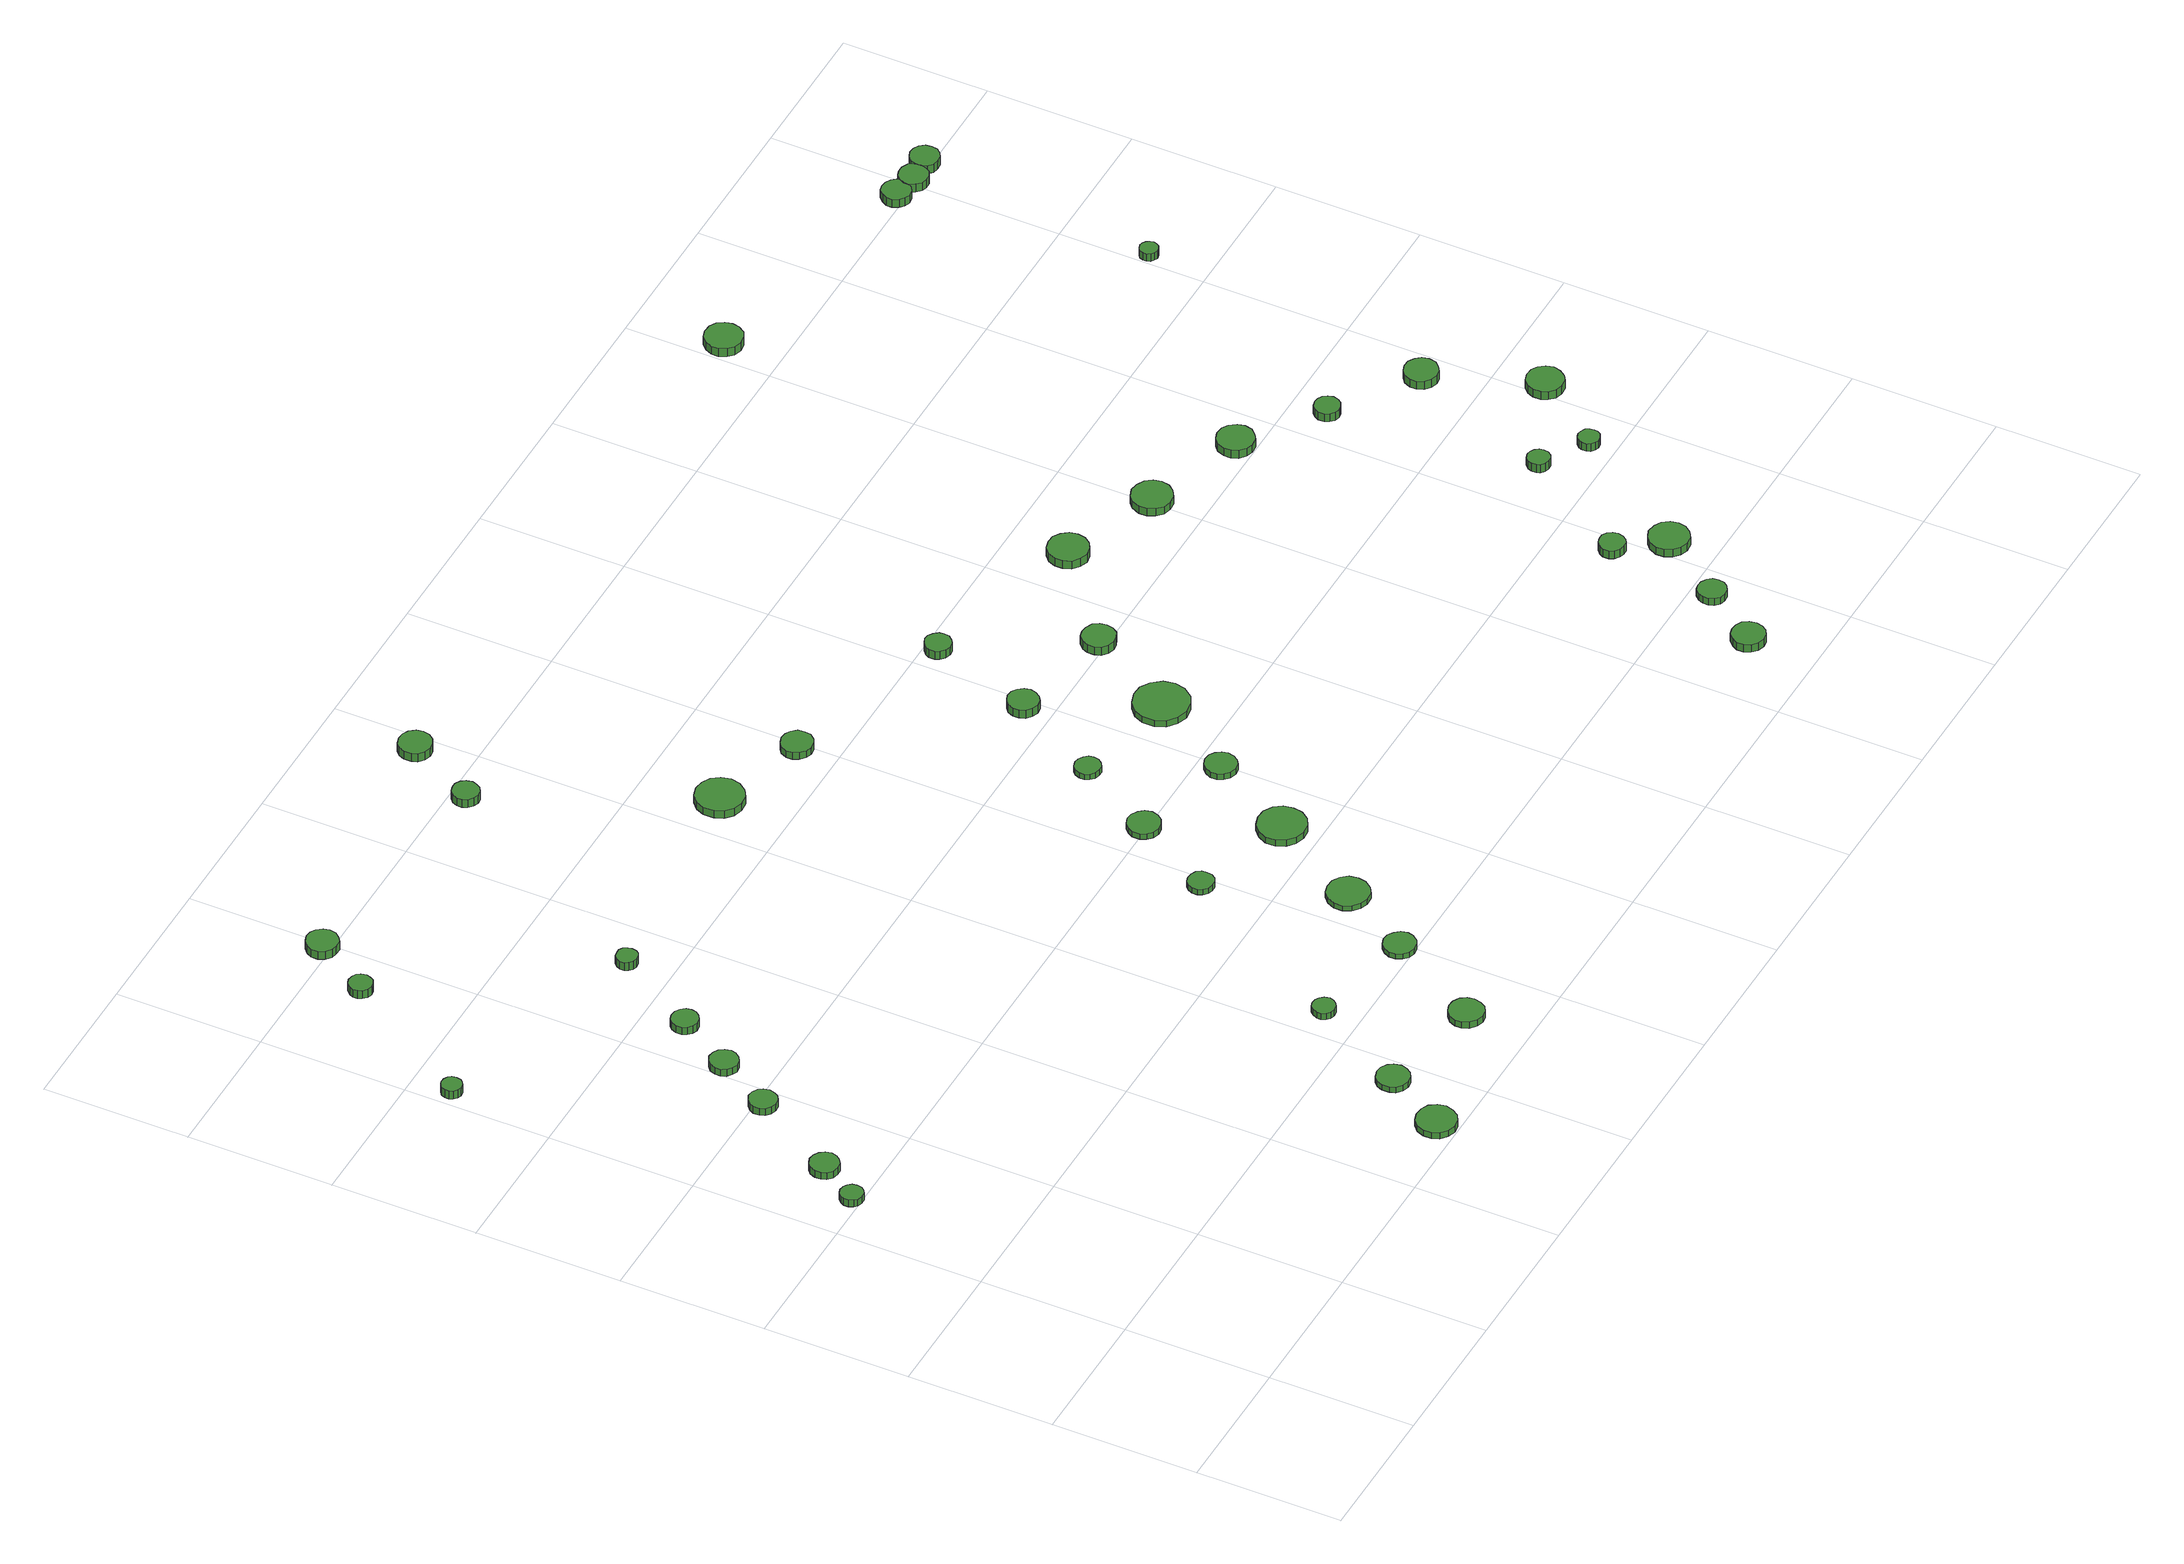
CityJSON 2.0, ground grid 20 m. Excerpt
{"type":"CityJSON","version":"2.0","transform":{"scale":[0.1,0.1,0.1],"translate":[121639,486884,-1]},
"CityObjects":{
"tree1":{"type":"SolitaryVegetationObject","attributes":{"function":"something"},"geometry":[{"type":"MultiSurface","lod":"1","boundaries":[[[0,1,2,3,4,5,6,7,8,9,10,11,12,13,14]],[[15,16,17,18,19,20,21,22,23,24,25,26,27,28,29]],[[0,29,28,1]],[[1,28,27,2]],[[2,27,26,3]],[[3,26,25,4]],[[4,25,24,5]],[[5,24,23,6]],[[6,23,22,7]],[[7,22,21,8]],[[8,21,20,9]],[[9,20,19,10]],[[10,19,18,11]],[[11,18,17,12]],[[12,17,16,13]],[[13,16,15,14]],[[14,15,29,0]]]}]},
"tree2":{"type":"SolitaryVegetationObject","attributes":{"function":"something"},"geometry":[{"type":"MultiSurface","lod":"1","boundaries":[[[30,31,32,33,34,35,36,37,38,39,40,41,42,43,44]],[[45,46,47,48,49,50,51,52,53,54,55,56,57,58,59]],[[30,59,58,31]],[[31,58,57,32]],[[32,57,56,33]],[[33,56,55,34]],[[34,55,54,35]],[[35,54,53,36]],[[36,53,52,37]],[[37,52,51,38]],[[38,51,50,39]],[[39,50,49,40]],[[40,49,48,41]],[[41,48,47,42]],[[42,47,46,43]],[[43,46,45,44]],[[44,45,59,30]]]}]},
"tree3":{"type":"SolitaryVegetationObject","attributes":{"function":"something"},"geometry":[{"type":"MultiSurface","lod":"1","boundaries":[[[60,61,62,63,64,65,66,67,68,69,70,71,72,73,74]],[[75,76,77,78,79,80,81,82,83,84,85,86,87,88,89]],[[60,89,88,61]],[[61,88,87,62]],[[62,87,86,63]],[[63,86,85,64]],[[64,85,84,65]],[[65,84,83,66]],[[66,83,82,67]],[[67,82,81,68]],[[68,81,80,69]],[[69,80,79,70]],[[70,79,78,71]],[[71,78,77,72]],[[72,77,76,73]],[[73,76,75,74]],[[74,75,89,60]]]}]},
"tree4":{"type":"SolitaryVegetationObject","attributes":{"function":"something"},"geometry":[{"type":"MultiSurface","lod":"1","boundaries":[[[90,91,92,93,94,95,96,97,98,99,100,101,102,103,104]],[[105,106,107,108,109,110,111,112,113,114,115,116,117,118,119]],[[90,119,118,91]],[[91,118,117,92]],[[92,117,116,93]],[[93,116,115,94]],[[94,115,114,95]],[[95,114,113,96]],[[96,113,112,97]],[[97,112,111,98]],[[98,111,110,99]],[[99,110,109,100]],[[100,109,108,101]],[[101,108,107,102]],[[102,107,106,103]],[[103,106,105,104]],[[104,105,119,90]]]}]},
"tree5":{"type":"SolitaryVegetationObject","attributes":{"function":"something"},"geometry":[{"type":"MultiSurface","lod":"1","boundaries":[[[120,121,122,123,124,125,126,127,128,129,130,131,132,133,134]],[[135,136,137,138,139,140,141,142,143,144,145,146,147,148,149]],[[120,149,148,121]],[[121,148,147,122]],[[122,147,146,123]],[[123,146,145,124]],[[124,145,144,125]],[[125,144,143,126]],[[126,143,142,127]],[[127,142,141,128]],[[128,141,140,129]],[[129,140,139,130]],[[130,139,138,131]],[[131,138,137,132]],[[132,137,136,133]],[[133,136,135,134]],[[134,135,149,120]]]}]},
"tree6":{"type":"SolitaryVegetationObject","attributes":{"function":"something"},"geometry":[{"type":"MultiSurface","lod":"1","boundaries":[[[150,151,152,153,154,155,156,157,158,159,160,161,162,163,164]],[[165,166,167,168,169,170,171,172,173,174,175,176,177,178,179]],[[150,179,178,151]],[[151,178,177,152]],[[152,177,176,153]],[[153,176,175,154]],[[154,175,174,155]],[[155,174,173,156]],[[156,173,172,157]],[[157,172,171,158]],[[158,171,170,159]],[[159,170,169,160]],[[160,169,168,161]],[[161,168,167,162]],[[162,167,166,163]],[[163,166,165,164]],[[164,165,179,150]]]}]},
"tree7":{"type":"SolitaryVegetationObject","attributes":{"function":"something"},"geometry":[{"type":"MultiSurface","lod":"1","boundaries":[[[180,181,182,183,184,185,186,187,188,189,190,191,192,193,194]],[[195,196,197,198,199,200,201,202,203,204,205,206,207,208,209]],[[180,209,208,181]],[[181,208,207,182]],[[182,207,206,183]],[[183,206,205,184]],[[184,205,204,185]],[[185,204,203,186]],[[186,203,202,187]],[[187,202,201,188]],[[188,201,200,189]],[[189,200,199,190]],[[190,199,198,191]],[[191,198,197,192]],[[192,197,196,193]],[[193,196,195,194]],[[194,195,209,180]]]}]},
"tree8":{"type":"SolitaryVegetationObject","attributes":{"function":"something"},"geometry":[{"type":"MultiSurface","lod":"1","boundaries":[[[210,211,212,213,214,215,216,217,218,219,220,221,222,223,224]],[[225,226,227,228,229,230,231,232,233,234,235,236,237,238,239]],[[210,239,238,211]],[[211,238,237,212]],[[212,237,236,213]],[[213,236,235,214]],[[214,235,234,215]],[[215,234,233,216]],[[216,233,232,217]],[[217,232,231,218]],[[218,231,230,219]],[[219,230,229,220]],[[220,229,228,221]],[[221,228,227,222]],[[222,227,226,223]],[[223,226,225,224]],[[224,225,239,210]]]}]},
"tree9":{"type":"SolitaryVegetationObject","attributes":{"function":"something"},"geometry":[{"type":"MultiSurface","lod":"1","boundaries":[[[240,241,242,243,244,245,246,247,248,249,250,251,252,253,254]],[[255,256,257,258,259,260,261,262,263,264,265,266,267,268,269]],[[240,269,268,241]],[[241,268,267,242]],[[242,267,266,243]],[[243,266,265,244]],[[244,265,264,245]],[[245,264,263,246]],[[246,263,262,247]],[[247,262,261,248]],[[248,261,260,249]],[[249,260,259,250]],[[250,259,258,251]],[[251,258,257,252]],[[252,257,256,253]],[[253,256,255,254]],[[254,255,269,240]]]}]},
"tree10":{"type":"SolitaryVegetationObject","attributes":{"function":"something"},"geometry":[{"type":"MultiSurface","lod":"1","boundaries":[[[270,271,272,273,274,275,276,277,278,279,280,281,282,283,284]],[[285,286,287,288,289,290,291,292,293,294,295,296,297,298,299]],[[270,299,298,271]],[[271,298,297,272]],[[272,297,296,273]],[[273,296,295,274]],[[274,295,294,275]],[[275,294,293,276]],[[276,293,292,277]],[[277,292,291,278]],[[278,291,290,279]],[[279,290,289,280]],[[280,289,288,281]],[[281,288,287,282]],[[282,287,286,283]],[[283,286,285,284]],[[284,285,299,270]]]}]},
"tree11":{"type":"SolitaryVegetationObject","attributes":{"function":"something"},"geometry":[{"type":"MultiSurface","lod":"1","boundaries":[[[300,301,302,303,304,305,306,307,308,309,310,311,312,313,314]],[[315,316,317,318,319,320,321,322,323,324,325,326,327,328,329]],[[300,329,328,301]],[[301,328,327,302]],[[302,327,326,303]],[[303,326,325,304]],[[304,325,324,305]],[[305,324,323,306]],[[306,323,322,307]],[[307,322,321,308]],[[308,321,320,309]],[[309,320,319,310]],[[310,319,318,311]],[[311,318,317,312]],[[312,317,316,313]],[[313,316,315,314]],[[314,315,329,300]]]}]},
"tree12":{"type":"SolitaryVegetationObject","attributes":{"function":"something"},"geometry":[{"type":"MultiSurface","lod":"1","boundaries":[[[330,331,332,333,334,335,336,337,338,339,340,341,342,343,344]],[[345,346,347,348,349,350,351,352,353,354,355,356,357,358,359]],[[330,359,358,331]],[[331,358,357,332]],[[332,357,356,333]],[[333,356,355,334]],[[334,355,354,335]],[[335,354,353,336]],[[336,353,352,337]],[[337,352,351,338]],[[338,351,350,339]],[[339,350,349,340]],[[340,349,348,341]],[[341,348,347,342]],[[342,347,346,343]],[[343,346,345,344]],[[344,345,359,330]]]}]},
"tree13":{"type":"SolitaryVegetationObject","attributes":{"function":"something"},"geometry":[{"type":"MultiSurface","lod":"1","boundaries":[[[360,361,362,363,364,365,366,367,368,369,370,371,372,373,374]],[[375,376,377,378,379,380,381,382,383,384,385,386,387,388,389]],[[360,389,388,361]],[[361,388,387,362]],[[362,387,386,363]],[[363,386,385,364]],[[364,385,384,365]],[[365,384,383,366]],[[366,383,382,367]],[[367,382,381,368]],[[368,381,380,369]],[[369,380,379,370]],[[370,379,378,371]],[[371,378,377,372]],[[372,377,376,373]],[[373,376,375,374]],[[374,375,389,360]]]}]},
"tree14":{"type":"SolitaryVegetationObject","attributes":{"function":"something"},"geometry":[{"type":"MultiSurface","lod":"1","boundaries":[[[390,391,392,393,394,395,396,397,398,399,400,401,402,403,404]],[[405,406,407,408,409,410,411,412,413,414,415,416,417,418,419]],[[390,419,418,391]],[[391,418,417,392]],[[392,417,416,393]],[[393,416,415,394]],[[394,415,414,395]],[[395,414,413,396]],[[396,413,412,397]],[[397,412,411,398]],[[398,411,410,399]],[[399,410,409,400]],[[400,409,408,401]],[[401,408,407,402]],[[402,407,406,403]],[[403,406,405,404]],[[404,405,419,390]]]}]},
"tree15":{"type":"SolitaryVegetationObject","attributes":{"function":"something"},"geometry":[{"type":"MultiSurface","lod":"1","boundaries":[[[420,421,422,423,424,425,426,427,428,429,430,431,432,433,434]],[[435,436,437,438,439,440,441,442,443,444,445,446,447,448,449]],[[420,449,448,421]],[[421,448,447,422]],[[422,447,446,423]],[[423,446,445,424]],[[424,445,444,425]],[[425,444,443,426]],[[426,443,442,427]],[[427,442,441,428]],[[428,441,440,429]],[[429,440,439,430]],[[430,439,438,431]],[[431,438,437,432]],[[432,437,436,433]],[[433,436,435,434]],[[434,435,449,420]]]}]},
"tree16":{"type":"SolitaryVegetationObject","attributes":{"function":"something"},"geometry":[{"type":"MultiSurface","lod":"1","boundaries":[[[450,451,452,453,454,455,456,457,458,459,460,461,462,463,464]],[[465,466,467,468,469,470,471,472,473,474,475,476,477,478,479]],[[450,479,478,451]],[[451,478,477,452]],[[452,477,476,453]],[[453,476,475,454]],[[454,475,474,455]],[[455,474,473,456]],[[456,473,472,457]],[[457,472,471,458]],[[458,471,470,459]],[[459,470,469,460]],[[460,469,468,461]],[[461,468,467,462]],[[462,467,466,463]],[[463,466,465,464]],[[464,465,479,450]]]}]},
"tree17":{"type":"SolitaryVegetationObject","attributes":{"function":"something"},"geometry":[{"type":"MultiSurface","lod":"1","boundaries":[[[480,481,482,483,484,485,486,487,488,489,490,491,492,493,494]],[[495,496,497,498,499,500,501,502,503,504,505,506,507,508,509]],[[480,509,508,481]],[[481,508,507,482]],[[482,507,506,483]],[[483,506,505,484]],[[484,505,504,485]],[[485,504,503,486]],[[486,503,502,487]],[[487,502,501,488]],[[488,501,500,489]],[[489,500,499,490]],[[490,499,498,491]],[[491,498,497,492]],[[492,497,496,493]],[[493,496,495,494]],[[494,495,509,480]]]}]},
"tree18":{"type":"SolitaryVegetationObject","attributes":{"function":"something"},"geometry":[{"type":"MultiSurface","lod":"1","boundaries":[[[510,511,512,513,514,515,516,517,518,519,520,521,522,523,524]],[[525,526,527,528,529,530,531,532,533,534,535,536,537,538,539]],[[510,539,538,511]],[[511,538,537,512]],[[512,537,536,513]],[[513,536,535,514]],[[514,535,534,515]],[[515,534,533,516]],[[516,533,532,517]],[[517,532,531,518]],[[518,531,530,519]],[[519,530,529,520]],[[520,529,528,521]],[[521,528,527,522]],[[522,527,526,523]],[[523,526,525,524]],[[524,525,539,510]]]}]},
"tree19":{"type":"SolitaryVegetationObject","attributes":{"function":"something"},"geometry":[{"type":"MultiSurface","lod":"1","boundaries":[[[540,541,542,543,544,545,546,547,548,549,550,551,552,553,554]],[[555,556,557,558,559,560,561,562,563,564,565,566,567,568,569]],[[540,569,568,541]],[[541,568,567,542]],[[542,567,566,543]],[[543,566,565,544]],[[544,565,564,545]],[[545,564,563,546]],[[546,563,562,547]],[[547,562,561,548]],[[548,561,560,549]],[[549,560,559,550]],[[550,559,558,551]],[[551,558,557,552]],[[552,557,556,553]],[[553,556,555,554]],[[554,555,569,540]]]}]},
"tree20":{"type":"SolitaryVegetationObject","attributes":{"function":"something"},"geometry":[{"type":"MultiSurface","lod":"1","boundaries":[[[570,571,572,573,574,575,576,577,578,579,580,581,582,583,584]],[[585,586,587,588,589,590,591,592,593,594,595,596,597,598,599]],[[570,599,598,571]],[[571,598,597,572]],[[572,597,596,573]],[[573,596,595,574]],[[574,595,594,575]],[[575,594,593,576]],[[576,593,592,577]],[[577,592,591,578]],[[578,591,590,579]],[[579,590,589,580]],[[580,589,588,581]],[[581,588,587,582]],[[582,587,586,583]],[[583,586,585,584]],[[584,585,599,570]]]}]},
"tree21":{"type":"SolitaryVegetationObject","attributes":{"function":"something"},"geometry":[{"type":"MultiSurface","lod":"1","boundaries":[[[600,601,602,603,604,605,606,607,608,609,610,611,612,613,614]],[[615,616,617,618,619,620,621,622,623,624,625,626,627,628,629]],[[600,629,628,601]],[[601,628,627,602]],[[602,627,626,603]],[[603,626,625,604]],[[604,625,624,605]],[[605,624,623,606]],[[606,623,622,607]],[[607,622,621,608]],[[608,621,620,609]],[[609,620,619,610]],[[610,619,618,611]],[[611,618,617,612]],[[612,617,616,613]],[[613,616,615,614]],[[614,615,629,600]]]}]},
"tree22":{"type":"SolitaryVegetationObject","attributes":{"function":"something"},"geometry":[{"type":"MultiSurface","lod":"1","boundaries":[[[630,631,632,633,634,635,636,637,638,639,640,641,642,643,644]],[[645,646,647,648,649,650,651,652,653,654,655,656,657,658,659]],[[630,659,658,631]],[[631,658,657,632]],[[632,657,656,633]],[[633,656,655,634]],[[634,655,654,635]],[[635,654,653,636]],[[636,653,652,637]],[[637,652,651,638]],[[638,651,650,639]],[[639,650,649,640]],[[640,649,648,641]],[[641,648,647,642]],[[642,647,646,643]],[[643,646,645,644]],[[644,645,659,630]]]}]},
"tree23":{"type":"SolitaryVegetationObject","attributes":{"function":"something"},"geometry":[{"type":"MultiSurface","lod":"1","boundaries":[[[660,661,662,663,664,665,666,667,668,669,670,671,672,673,674]],[[675,676,677,678,679,680,681,682,683,684,685,686,687,688,689]],[[660,689,688,661]],[[661,688,687,662]],[[662,687,686,663]],[[663,686,685,664]],[[664,685,684,665]],[[665,684,683,666]],[[666,683,682,667]],[[667,682,681,668]],[[668,681,680,669]],[[669,680,679,670]],[[670,679,678,671]],[[671,678,677,672]],[[672,677,676,673]],[[673,676,675,674]],[[674,675,689,660]]]}]},
"tree24":{"type":"SolitaryVegetationObject","attributes":{"function":"something"},"geometry":[{"type":"MultiSurface","lod":"1","boundaries":[[[690,691,692,693,694,695,696,697,698,699,700,701,702,703,704]],[[705,706,707,708,709,710,711,712,713,714,715,716,717,718,719]],[[690,719,718,691]],[[691,718,717,692]],[[692,717,716,693]],[[693,716,715,694]],[[694,715,714,695]],[[695,714,713,696]],[[696,713,712,697]],[[697,712,711,698]],[[698,711,710,699]],[[699,710,709,700]],[[700,709,708,701]],[[701,708,707,702]],[[702,707,706,703]],[[703,706,705,704]],[[704,705,719,690]]]}]},
"tree25":{"type":"SolitaryVegetationObject","attributes":{"function":"something"},"geometry":[{"type":"MultiSurface","lod":"1","boundaries":[[[720,721,722,723,724,725,726,727,728,729,730,731,732,733,734]],[[735,736,737,738,739,740,741,742,743,744,745,746,747,748,749]],[[720,749,748,721]],[[721,748,747,722]],[[722,747,746,723]],[[723,746,745,724]],[[724,745,744,725]],[[725,744,743,726]],[[726,743,742,727]],[[727,742,741,728]],[[728,741,740,729]],[[729,740,739,730]],[[730,739,738,731]],[[731,738,737,732]],[[732,737,736,733]],[[733,736,735,734]],[[734,735,749,720]]]}]},
"tree26":{"type":"SolitaryVegetationObject","attributes":{"function":"something"},"geometry":[{"type":"MultiSurface","lod":"1","boundaries":[[[750,751,752,753,754,755,756,757,758,759,760,761,762,763,764]],[[765,766,767,768,769,770,771,772,773,774,775,776,777,778,779]],[[750,779,778,751]],[[751,778,777,752]],[[752,777,776,753]],[[753,776,775,754]],[[754,775,774,755]],[[755,774,773,756]],[[756,773,772,757]],[[757,772,771,758]],[[758,771,770,759]],[[759,770,769,760]],[[760,769,768,761]],[[761,768,767,762]],[[762,767,766,763]],[[763,766,765,764]],[[764,765,779,750]]]}]},
"tree27":{"type":"SolitaryVegetationObject","attributes":{"function":"something"},"geometry":[{"type":"MultiSurface","lod":"1","boundaries":[[[780,781,782,783,784,785,786,787,788,789,790,791,792,793,794]],[[795,796,797,798,799,800,801,802,803,804,805,806,807,808,809]],[[780,809,808,781]],[[781,808,807,782]],[[782,807,806,783]],[[783,806,805,784]],[[784,805,804,785]],[[785,804,803,786]],[[786,803,802,787]],[[787,802,801,788]],[[788,801,800,789]],[[789,800,799,790]],[[790,799,798,791]],[[791,798,797,792]],[[792,797,796,793]],[[793,796,795,794]],[[794,795,809,780]]]}]},
"tree28":{"type":"SolitaryVegetationObject","attributes":{"function":"something"},"geometry":[{"type":"MultiSurface","lod":"1","boundaries":[[[810,811,812,813,814,815,816,817,818,819,820,821,822,823,824]],[[825,826,827,828,829,830,831,832,833,834,835,836,837,838,839]],[[810,839,838,811]],[[811,838,837,812]],[[812,837,836,813]],[[813,836,835,814]],[[814,835,834,815]],[[815,834,833,816]],[[816,833,832,817]],[[817,832,831,818]],[[818,831,830,819]],[[819,830,829,820]],[[820,829,828,821]],[[821,828,827,822]],[[822,827,826,823]],[[823,826,825,824]],[[824,825,839,810]]]}]},
"tree29":{"type":"SolitaryVegetationObject","attributes":{"function":"something"},"geometry":[{"type":"MultiSurface","lod":"1","boundaries":[[[840,841,842,843,844,845,846,847,848,849,850,851,852,853,854]],[[855,856,857,858,859,860,861,862,863,864,865,866,867,868,869]],[[840,869,868,841]],[[841,868,867,842]],[[842,867,866,843]],[[843,866,865,844]],[[844,865,864,845]],[[845,864,863,846]],[[846,863,862,847]],[[847,862,861,848]],[[848,861,860,849]],[[849,860,859,850]],[[850,859,858,851]],[[851,858,857,852]],[[852,857,856,853]],[[853,856,855,854]],[[854,855,869,840]]]}]},
"tree30":{"type":"SolitaryVegetationObject","attributes":{"function":"something"},"geometry":[{"type":"MultiSurface","lod":"1","boundaries":[[[870,871,872,873,874,875,876,877,878,879,880,881,882,883,884]],[[885,886,887,888,889,890,891,892,893,894,895,896,897,898,899]],[[870,899,898,871]],[[871,898,897,872]],[[872,897,896,873]],[[873,896,895,874]],[[874,895,894,875]],[[875,894,893,876]],[[876,893,892,877]],[[877,892,891,878]],[[878,891,890,879]],[[879,890,889,880]],[[880,889,888,881]],[[881,888,887,882]],[[882,887,886,883]],[[883,886,885,884]],[[884,885,899,870]]]}]},
"tree31":{"type":"SolitaryVegetationObject","attributes":{"function":"something"},"geometry":[{"type":"MultiSurface","lod":"1","boundaries":[[[900,901,902,903,904,905,906,907,908,909,910,911,912,913,914]],[[915,916,917,918,919,920,921,922,923,924,925,926,927,928,929]],[[900,929,928,901]],[[901,928,927,902]],[[902,927,926,903]],[[903,926,925,904]],[[904,925,924,905]],[[905,924,923,906]],[[906,923,922,907]],[[907,922,921,908]],[[908,921,920,909]],[[909,920,919,910]],[[910,919,918,911]],[[911,918,917,912]],[[912,917,916,913]],[[913,916,915,914]],[[914,915,929,900]]]}]},
"tree32":{"type":"SolitaryVegetationObject","attributes":{"function":"something"},"geometry":[{"type":"MultiSurface","lod":"1","boundaries":[[[930,931,932,933,934,935,936,937,938,939,940,941,942,943,944]],[[945,946,947,948,949,950,951,952,953,954,955,956,957,958,959]],[[930,959,958,931]],[[931,958,957,932]],[[932,957,956,933]],[[933,956,955,934]],[[934,955,954,935]],[[935,954,953,936]],[[936,953,952,937]],[[937,952,951,938]],[[938,951,950,939]],[[939,950,949,940]],[[940,949,948,941]],[[941,948,947,942]],[[942,947,946,943]],[[943,946,945,944]],[[944,945,959,930]]]}]},
"tree33":{"type":"SolitaryVegetationObject","attributes":{"function":"something"},"geometry":[{"type":"MultiSurface","lod":"1","boundaries":[[[960,961,962,963,964,965,966,967,968,969,970,971,972,973,974]],[[975,976,977,978,979,980,981,982,983,984,985,986,987,988,989]],[[960,989,988,961]],[[961,988,987,962]],[[962,987,986,963]],[[963,986,985,964]],[[964,985,984,965]],[[965,984,983,966]],[[966,983,982,967]],[[967,982,981,968]],[[968,981,980,969]],[[969,980,979,970]],[[970,979,978,971]],[[971,978,977,972]],[[972,977,976,973]],[[973,976,975,974]],[[974,975,989,960]]]}]},
"tree34":{"type":"SolitaryVegetationObject","attributes":{"function":"something"},"geometry":[{"type":"MultiSurface","lod":"1","boundaries":[[[990,991,992,993,994,995,996,997,998,999,1000,1001,1002,1003,1004]],[[1005,1006,1007,1008,1009,1010,1011,1012,1013,1014,1015,1016,1017,1018,1019]],[[990,1019,1018,991]],[[991,1018,1017,992]],[[992,1017,1016,993]],[[993,1016,1015,994]],[[994,1015,1014,995]],[[995,1014,1013,996]],[[996,1013,1012,997]],[[997,1012,1011,998]],[[998,1011,1010,999]],[[999,1010,1009,1000]],[[1000,1009,1008,1001]],[[1001,1008,1007,1002]],[[1002,1007,1006,1003]],[[1003,1006,1005,1004]],[[1004,1005,1019,990]]]}]},
"tree35":{"type":"SolitaryVegetationObject","attributes":{"function":"something"},"geometry":[{"type":"MultiSurface","lod":"1","boundaries":[[[1020,1021,1022,1023,1024,1025,1026,1027,1028,1029,1030,1031,1032,1033,1034]],[[1035,1036,1037,1038,1039,1040,1041,1042,1043,1044,1045,1046,1047,1048,1049]],[[1020,1049,1048,1021]],[[1021,1048,1047,1022]],[[1022,1047,1046,1023]],[[1023,1046,1045,1024]],[[1024,1045,1044,1025]],[[1025,1044,1043,1026]],[[1026,1043,1042,1027]],[[1027,1042,1041,1028]],[[1028,1041,1040,1029]],[[1029,1040,1039,1030]],[[1030,1039,1038,1031]],[[1031,1038,1037,1032]],[[1032,1037,1036,1033]],[[1033,1036,1035,1034]],[[1034,1035,1049,1020]]]}]},
"tree36":{"type":"SolitaryVegetationObject","attributes":{"function":"something"},"geometry":[{"type":"MultiSurface","lod":"1","boundaries":[[[1050,1051,1052,1053,1054,1055,1056,1057,1058,1059,1060,1061,1062,1063,1064]],[[1065,1066,1067,1068,1069,1070,1071,1072,1073,1074,1075,1076,1077,1078,1079]],[[1050,1079,1078,1051]],[[1051,1078,1077,1052]],[[1052,1077,1076,1053]],[[1053,1076,1075,1054]],[[1054,1075,1074,1055]],[[1055,1074,1073,1056]],[[1056,1073,1072,1057]],[[1057,1072,1071,1058]],[[1058,1071,1070,1059]],[[1059,1070,1069,1060]],[[1060,1069,1068,1061]],[[1061,1068,1067,1062]],[[1062,1067,1066,1063]],[[1063,1066,1065,1064]],[[1064,1065,1079,1050]]]}]},
"tree37":{"type":"SolitaryVegetationObject","attributes":{"function":"something"},"geometry":[{"type":"MultiSurface","lod":"1","boundaries":[[[1080,1081,1082,1083,1084,1085,1086,1087,1088,1089,1090,1091,1092,1093,1094]],[[1095,1096,1097,1098,1099,1100,1101,1102,1103,1104,1105,1106,1107,1108,1109]],[[1080,1109,1108,1081]],[[1081,1108,1107,1082]],[[1082,1107,1106,1083]],[[1083,1106,1105,1084]],[[1084,1105,1104,1085]],[[1085,1104,1103,1086]],[[1086,1103,1102,1087]],[[1087,1102,1101,1088]],[[1088,1101,1100,1089]],[[1089,1100,1099,1090]],[[1090,1099,1098,1091]],[[1091,1098,1097,1092]],[[1092,1097,1096,1093]],[[1093,1096,1095,1094]],[[1094,1095,1109,1080]]]}]},
"tree38":{"type":"SolitaryVegetationObject","attributes":{"function":"something"},"geometry":[{"type":"MultiSurface","lod":"1","boundaries":[[[1110,1111,1112,1113,1114,1115,1116,1117,1118,1119,1120,1121,1122,1123,1124]],[[1125,1126,1127,1128,1129,1130,1131,1132,1133,1134,1135,1136,1137,1138,1139]],[[1110,1139,1138,1111]],[[1111,1138,1137,1112]],[[1112,1137,1136,1113]],[[1113,1136,1135,1114]],[[1114,1135,1134,1115]],[[1115,1134,1133,1116]],[[1116,1133,1132,1117]],[[1117,1132,1131,1118]],[[1118,1131,1130,1119]],[[1119,1130,1129,1120]],[[1120,1129,1128,1121]],[[1121,1128,1127,1122]],[[1122,1127,1126,1123]],[[1123,1126,1125,1124]],[[1124,1125,1139,1110]]]}]},
"tree39":{"type":"SolitaryVegetationObject","attributes":{"function":"something"},"geometry":[{"type":"MultiSurface","lod":"1","boundaries":[[[1140,1141,1142,1143,1144,1145,1146,1147,1148,1149,1150,1151,1152,1153,1154]],[[1155,1156,1157,1158,1159,1160,1161,1162,1163,1164,1165,1166,1167,1168,1169]],[[1140,1169,1168,1141]],[[1141,1168,1167,1142]],[[1142,1167,1166,1143]],[[1143,1166,1165,1144]],[[1144,1165,1164,1145]],[[1145,1164,1163,1146]],[[1146,1163,1162,1147]],[[1147,1162,1161,1148]],[[1148,1161,1160,1149]],[[1149,1160,1159,1150]],[[1150,1159,1158,1151]],[[1151,1158,1157,1152]],[[1152,1157,1156,1153]],[[1153,1156,1155,1154]],[[1154,1155,1169,1140]]]}]},
"tree40":{"type":"SolitaryVegetationObject","attributes":{"function":"something"},"geometry":[{"type":"MultiSurface","lod":"1","boundaries":[[[1170,1171,1172,1173,1174,1175,1176,1177,1178,1179,1180,1181,1182,1183,1184]],[[1185,1186,1187,1188,1189,1190,1191,1192,1193,1194,1195,1196,1197,1198,1199]],[[1170,1199,1198,1171]],[[1171,1198,1197,1172]],[[1172,1197,1196,1173]],[[1173,1196,1195,1174]],[[1174,1195,1194,1175]],[[1175,1194,1193,1176]],[[1176,1193,1192,1177]],[[1177,1192,1191,1178]],[[1178,1191,1190,1179]],[[1179,1190,1189,1180]],[[1180,1189,1188,1181]],[[1181,1188,1187,1182]],[[1182,1187,1186,1183]],[[1183,1186,1185,1184]],[[1184,1185,1199,1170]]]}]},
"tree41":{"type":"SolitaryVegetationObject","attributes":{"function":"something"},"geometry":[{"type":"MultiSurface","lod":"1","boundaries":[[[1200,1201,1202,1203,1204,1205,1206,1207,1208,1209,1210,1211,1212,1213,1214]],[[1215,1216,1217,1218,1219,1220,1221,1222,1223,1224,1225,1226,1227,1228,1229]],[[1200,1229,1228,1201]],[[1201,1228,1227,1202]],[[1202,1227,1226,1203]],[[1203,1226,1225,1204]],[[1204,1225,1224,1205]],[[1205,1224,1223,1206]],[[1206,1223,1222,1207]],[[1207,1222,1221,1208]],[[1208,1221,1220,1209]],[[1209,1220,1219,1210]],[[1210,1219,1218,1211]],[[1211,1218,1217,1212]],[[1212,1217,1216,1213]],[[1213,1216,1215,1214]],[[1214,1215,1229,1200]]]}]},
"tree42":{"type":"SolitaryVegetationObject","attributes":{"function":"something"},"geometry":[{"type":"MultiSurface","lod":"1","boundaries":[[[1230,1231,1232,1233,1234,1235,1236,1237,1238,1239,1240,1241,1242,1243,1244]],[[1245,1246,1247,1248,1249,1250,1251,1252,1253,1254,1255,1256,1257,1258,1259]],[[1230,1259,1258,1231]],[[1231,1258,1257,1232]],[[1232,1257,1256,1233]],[[1233,1256,1255,1234]],[[1234,1255,1254,1235]],[[1235,1254,1253,1236]],[[1236,1253,1252,1237]],[[1237,1252,1251,1238]],[[1238,1251,1250,1239]],[[1239,1250,1249,1240]],[[1240,1249,1248,1241]],[[1241,1248,1247,1242]],[[1242,1247,1246,1243]],[[1243,1246,1245,1244]],[[1244,1245,1259,1230]]]}]},
"tree43":{"type":"SolitaryVegetationObject","attributes":{"function":"something"},"geometry":[{"type":"MultiSurface","lod":"1","boundaries":[[[1260,1261,1262,1263,1264,1265,1266,1267,1268,1269,1270,1271,1272,1273,1274]],[[1275,1276,1277,1278,1279,1280,1281,1282,1283,1284,1285,1286,1287,1288,1289]],[[1260,1289,1288,1261]],[[1261,1288,1287,1262]],[[1262,1287,1286,1263]],[[1263,1286,1285,1264]],[[1264,1285,1284,1265]],[[1265,1284,1283,1266]],[[1266,1283,1282,1267]],[[1267,1282,1281,1268]],[[1268,1281,1280,1269]],[[1269,1280,1279,1270]],[[1270,1279,1278,1271]],[[1271,1278,1277,1272]],[[1272,1277,1276,1273]],[[1273,1276,1275,1274]],[[1274,1275,1289,1260]]]}]},
"tree44":{"type":"SolitaryVegetationObject","attributes":{"function":"something"},"geometry":[{"type":"MultiSurface","lod":"1","boundaries":[[[1290,1291,1292,1293,1294,1295,1296,1297,1298,1299,1300,1301,1302,1303,1304]],[[1305,1306,1307,1308,1309,1310,1311,1312,1313,1314,1315,1316,1317,1318,1319]],[[1290,1319,1318,1291]],[[1291,1318,1317,1292]],[[1292,1317,1316,1293]],[[1293,1316,1315,1294]],[[1294,1315,1314,1295]],[[1295,1314,1313,1296]],[[1296,1313,1312,1297]],[[1297,1312,1311,1298]],[[1298,1311,1310,1299]],[[1299,1310,1309,1300]],[[1300,1309,1308,1301]],[[1301,1308,1307,1302]],[[1302,1307,1306,1303]],[[1303,1306,1305,1304]],[[1304,1305,1319,1290]]]}]},
"tree45":{"type":"SolitaryVegetationObject","attributes":{"function":"something"},"geometry":[{"type":"MultiSurface","lod":"1","boundaries":[[[1320,1321,1322,1323,1324,1325,1326,1327,1328,1329,1330,1331,1332,1333,1334]],[[1335,1336,1337,1338,1339,1340,1341,1342,1343,1344,1345,1346,1347,1348,1349]],[[1320,1349,1348,1321]],[[1321,1348,1347,1322]],[[1322,1347,1346,1323]],[[1323,1346,1345,1324]],[[1324,1345,1344,1325]],[[1325,1344,1343,1326]],[[1326,1343,1342,1327]],[[1327,1342,1341,1328]],[[1328,1341,1340,1329]],[[1329,1340,1339,1330]],[[1330,1339,1338,1331]],[[1331,1338,1337,1332]],[[1332,1337,1336,1333]],[[1333,1336,1335,1334]],[[1334,1335,1349,1320]]]}]}
},
"vertices":[
[81,613,17],[80,619,17],[76,624,17],[71,627,17],[64,628,17],[58,626,17],[54,622,17],[51,616,17],[51,610,17],[54,604,17],[58,600,17],[64,598,17],[71,598,17],[76,601,17],[80,606,17],[80,606,6],[76,601,6],[71,598,6],[64,598,6],[58,600,6],[54,604,6],[51,610,6],[51,616,6],[54,622,6],[58,626,6],[64,628,6],[71,627,6],[76,624,6],[80,619,6],[81,613,6],
[121,668,17],[119,676,17],[114,683,17],[107,687,17],[99,688,17],[91,685,17],[85,680,17],[82,672,17],[82,664,17],[85,657,17],[91,651,17],[99,649,17],[107,649,17],[114,654,17],[119,660,17],[119,660,6],[114,654,6],[107,649,6],[99,649,6],[91,651,6],[85,657,6],[82,664,6],[82,672,6],[85,680,6],[91,685,6],[99,688,6],[107,687,6],[114,683,6],[119,676,6],[121,668,6],
[36,1146,19],[35,1152,19],[32,1156,19],[27,1159,19],[21,1160,19],[16,1158,19],[11,1154,19],[9,1149,19],[9,1143,19],[11,1138,19],[16,1134,19],[21,1132,19],[27,1133,19],[32,1136,19],[35,1140,19],[35,1140,6],[32,1136,6],[27,1133,6],[21,1132,6],[16,1134,6],[11,1138,6],[9,1143,6],[9,1149,6],[11,1154,6],[16,1158,6],[21,1160,6],[27,1159,6],[32,1156,6],[35,1152,6],[36,1146,6],
[192,790,17],[190,798,17],[186,804,17],[179,808,17],[171,809,17],[164,806,17],[158,801,17],[155,794,17],[155,786,17],[158,779,17],[164,774,17],[171,771,17],[179,772,17],[186,776,17],[190,782,17],[190,782,6],[186,776,6],[179,772,6],[171,771,6],[164,774,6],[158,779,6],[155,786,6],[155,794,6],[158,801,6],[164,806,6],[171,809,6],[179,808,6],[186,804,6],[190,798,6],[192,790,6],
[237,866,17],[235,874,17],[230,881,17],[223,885,17],[215,886,17],[208,883,17],[202,878,17],[199,870,17],[199,862,17],[202,855,17],[208,850,17],[215,847,17],[223,848,17],[230,852,17],[235,859,17],[235,859,6],[230,852,6],[223,848,6],[215,847,6],[208,850,6],[202,855,6],[199,862,6],[199,870,6],[202,878,6],[208,883,6],[215,886,6],[223,885,6],[230,881,6],[235,874,6],[237,866,6],
[544,29,16],[541,40,16],[535,49,16],[525,54,16],[514,55,16],[504,52,16],[495,44,16],[491,34,16],[491,23,16],[495,13,16],[504,6,16],[514,2,16],[525,3,16],[535,9,16],[541,18,16],[541,18,6],[535,9,6],[525,3,6],[514,2,6],[504,6,6],[495,13,6],[491,23,6],[491,34,6],[495,44,6],[504,52,6],[514,55,6],[525,54,6],[535,49,6],[541,40,6],[544,29,6],
[157,1332,20],[155,1339,20],[152,1344,20],[146,1347,20],[139,1348,20],[133,1346,20],[128,1341,20],[125,1335,20],[125,1329,20],[128,1323,20],[133,1318,20],[139,1316,20],[146,1317,20],[152,1320,20],[155,1326,20],[155,1326,7],[152,1320,7],[146,1317,7],[139,1316,7],[133,1318,7],[128,1323,7],[125,1329,7],[125,1335,7],[128,1341,7],[133,1346,7],[139,1348,7],[146,1347,7],[152,1344,7],[155,1339,7],[157,1332,7],
[282,944,18],[281,951,18],[276,957,18],[270,961,18],[262,962,18],[255,960,18],[250,955,18],[247,948,18],[247,940,18],[250,934,18],[255,929,18],[262,926,18],[270,927,18],[276,931,18],[281,937,18],[281,937,6],[276,931,6],[270,927,6],[262,926,6],[255,929,6],[250,934,6],[247,940,6],[247,948,6],[250,955,6],[255,960,6],[262,962,6],[270,961,6],[276,957,6],[281,951,6],[282,944,6],
[587,113,16],[585,122,16],[580,129,16],[572,134,16],[563,135,16],[554,132,16],[547,126,16],[544,118,16],[544,108,16],[547,100,16],[554,94,16],[563,91,16],[572,92,16],[580,97,16],[585,104,16],[585,104,7],[580,97,7],[572,92,7],[563,91,7],[554,94,7],[547,100,7],[544,108,7],[544,118,7],[547,126,7],[554,132,7],[563,135,7],[572,134,7],[580,129,7],[585,122,7],[587,113,7],
[213,1411,19],[211,1419,19],[205,1427,19],[198,1431,19],[189,1432,19],[181,1429,19],[174,1423,19],[170,1415,19],[170,1406,19],[174,1398,19],[181,1392,19],[189,1390,19],[198,1390,19],[205,1395,19],[211,1402,19],[211,1402,6],[205,1395,6],[198,1390,6],[189,1390,6],[181,1392,6],[174,1398,6],[170,1406,6],[170,1415,6],[174,1423,6],[181,1429,6],[189,1432,6],[198,1431,6],[205,1427,6],[211,1419,6],[213,1411,6],
[345,1058,24],[344,1064,24],[341,1069,24],[336,1072,24],[330,1072,24],[324,1071,24],[320,1067,24],[317,1061,24],[317,1055,24],[320,1050,24],[324,1046,24],[330,1044,24],[336,1045,24],[341,1048,24],[344,1052,24],[344,1052,11],[341,1048,11],[336,1045,11],[330,1044,11],[324,1046,11],[320,1050,11],[317,1055,11],[317,1061,11],[320,1067,11],[324,1071,11],[330,1072,11],[336,1072,11],[341,1069,11],[344,1064,11],[345,1058,11],
[659,248,17],[657,255,17],[653,260,17],[648,263,17],[641,264,17],[635,262,17],[631,257,17],[628,251,17],[628,245,17],[631,239,17],[635,235,17],[641,233,17],[648,234,17],[653,237,17],[657,242,17],[657,242,7],[653,237,7],[648,234,7],[641,233,7],[635,235,7],[631,239,7],[628,245,7],[628,251,7],[631,257,7],[635,262,7],[641,264,7],[648,263,7],[653,260,7],[657,255,7],[659,248,7],
[739,88,16],[737,97,16],[732,105,16],[723,110,16],[714,111,16],[705,108,16],[697,101,16],[693,92,16],[693,83,16],[697,74,16],[705,67,16],[714,64,16],[723,65,16],[732,70,16],[737,78,16],[737,78,6],[732,70,6],[723,65,6],[714,64,6],[705,67,6],[697,74,6],[693,83,6],[693,92,6],[697,101,6],[705,108,6],[714,111,6],[723,110,6],[732,105,6],[737,97,6],[739,88,6],
[814,218,15],[812,227,15],[806,234,15],[799,239,15],[790,240,15],[781,237,15],[775,231,15],[771,223,15],[771,214,15],[775,206,15],[781,200,15],[790,197,15],[799,198,15],[806,202,15],[812,210,15],[812,210,7],[806,202,7],[799,198,7],[790,197,7],[781,200,7],[775,206,7],[771,214,7],[771,223,7],[775,231,7],[781,237,7],[790,240,7],[799,239,7],[806,234,7],[812,227,7],[814,218,7],
[802,491,16],[801,498,16],[797,504,16],[790,507,16],[783,508,16],[776,506,16],[771,501,16],[768,495,16],[768,487,16],[771,481,16],[776,476,16],[783,474,16],[790,474,16],[797,478,16],[801,484,16],[801,484,7],[797,478,7],[790,474,7],[783,474,7],[776,476,7],[771,481,7],[768,487,7],[768,495,7],[771,501,7],[776,506,7],[783,508,7],[790,507,7],[797,504,7],[801,498,7],[802,491,7],
[538,1377,22],[536,1385,22],[532,1391,22],[525,1395,22],[518,1395,22],[511,1393,22],[505,1388,22],[502,1381,22],[502,1374,22],[505,1367,22],[511,1362,22],[518,1359,22],[525,1360,22],[532,1364,22],[536,1370,22],[536,1370,9],[532,1364,9],[525,1360,9],[518,1359,9],[511,1362,9],[505,1367,9],[502,1374,9],[502,1381,9],[505,1388,9],[511,1393,9],[518,1395,9],[525,1395,9],[532,1391,9],[536,1385,9],[538,1377,9],
[878,319,15],[876,331,15],[869,340,15],[859,346,15],[847,347,15],[836,344,15],[827,336,15],[822,325,15],[822,313,15],[827,303,15],[836,295,15],[847,291,15],[859,292,15],[869,298,15],[876,308,15],[876,308,7],[869,298,7],[859,292,7],[847,291,7],[836,295,7],[827,303,7],[822,313,7],[822,325,7],[827,336,7],[836,344,7],[847,347,7],[859,346,7],[869,340,7],[876,331,7],[878,319,7],
[691,1095,18],[688,1108,18],[680,1119,18],[669,1125,18],[656,1127,18],[643,1123,18],[633,1114,18],[628,1102,18],[628,1088,18],[633,1076,18],[643,1067,18],[656,1063,18],[669,1064,18],[680,1071,18],[688,1082,18],[688,1082,6],[680,1071,6],[669,1064,6],[656,1063,6],[643,1067,6],[633,1076,6],[628,1088,6],[628,1102,6],[633,1114,6],[643,1123,6],[656,1127,6],[669,1125,6],[680,1119,6],[688,1108,6],[691,1095,6],
[599,1476,18],[597,1485,18],[591,1493,18],[583,1497,18],[574,1498,18],[565,1495,18],[558,1489,18],[555,1481,18],[555,1471,18],[558,1463,18],[565,1457,18],[574,1454,18],[583,1455,18],[591,1459,18],[597,1467,18],[597,1467,5],[591,1459,5],[583,1455,5],[574,1454,5],[565,1457,5],[558,1463,5],[555,1471,5],[555,1481,5],[558,1489,5],[565,1495,5],[574,1498,5],[583,1497,5],[591,1493,5],[597,1485,5],[599,1476,5],
[873,603,16],[871,612,16],[865,619,16],[857,624,16],[848,625,16],[839,622,16],[833,616,16],[829,608,16],[829,598,16],[833,590,16],[839,584,16],[848,581,16],[857,582,16],[865,586,16],[871,594,16],[871,594,7],[865,586,7],[857,582,7],[848,581,7],[839,584,7],[833,590,7],[829,598,7],[829,608,7],[833,616,7],[839,622,7],[848,625,7],[857,624,7],[865,619,7],[871,612,7],[873,603,7],
[957,449,17],[955,462,17],[947,473,17],[935,480,17],[922,481,17],[909,477,17],[899,468,17],[893,456,17],[893,442,17],[899,430,17],[909,421,17],[922,417,17],[935,418,17],[947,425,17],[955,436,17],[955,436,7],[947,425,7],[935,418,7],[922,417,7],[909,421,7],[899,430,7],[893,442,7],[893,456,7],[899,468,7],[909,477,7],[922,481,7],[935,480,7],[947,473,7],[955,462,7],[957,449,7],
[813,1055,16],[812,1064,16],[806,1071,16],[799,1075,16],[790,1076,16],[782,1073,16],[775,1068,16],[771,1059,16],[771,1051,16],[775,1043,16],[782,1037,16],[790,1034,16],[799,1035,16],[806,1039,16],[812,1046,16],[812,1046,5],[806,1039,5],[799,1035,5],[790,1034,5],[782,1037,5],[775,1043,5],[771,1051,5],[771,1059,5],[775,1068,5],[782,1073,5],[790,1076,5],[799,1075,5],[806,1071,5],[812,1064,5],[813,1055,5],
[933,714,15],[932,721,15],[927,726,15],[921,730,15],[914,731,15],[907,729,15],[902,724,15],[899,717,15],[899,710,15],[902,704,15],[907,699,15],[914,697,15],[921,697,15],[927,701,15],[932,707,15],[932,707,6],[927,701,6],[921,697,6],[914,697,6],[907,699,6],[902,704,6],[899,710,6],[899,717,6],[902,724,6],[907,729,6],[914,731,6],[921,730,6],[927,726,6],[932,721,6],[933,714,6],
[1015,569,15],[1013,577,15],[1008,584,15],[1001,589,15],[992,590,15],[983,587,15],[977,581,15],[973,573,15],[973,564,15],[977,556,15],[983,550,15],[992,547,15],[1001,548,15],[1008,553,15],[1013,560,15],[1013,560,6],[1008,553,6],[1001,548,6],[992,547,6],[983,550,6],[977,556,6],[973,564,6],[973,573,6],[977,581,6],[983,587,6],[992,590,6],[1001,589,6],[1008,584,6],[1013,577,6],[1015,569,6],
[1007,839,19],[1005,847,19],[1000,854,19],[993,859,19],[984,860,19],[976,857,19],[969,851,19],[966,843,19],[966,835,19],[969,827,19],[976,821,19],[984,818,19],[993,819,19],[1000,824,19],[1005,831,19],[1005,831,6],[1000,824,6],[993,819,6],[984,818,6],[976,821,6],[969,827,6],[966,835,6],[966,843,6],[969,851,6],[976,857,6],[984,860,6],[993,859,6],[1000,854,6],[1005,847,6],[1007,839,6],
[1101,686,16],[1098,701,16],[1088,714,16],[1075,722,16],[1060,723,16],[1045,718,16],[1033,708,16],[1027,694,16],[1027,678,16],[1033,664,16],[1045,654,16],[1060,649,16],[1075,651,16],[1088,658,16],[1098,671,16],[1098,671,6],[1088,658,6],[1075,651,6],[1060,649,6],[1045,654,6],[1033,664,6],[1027,678,6],[1027,694,6],[1033,708,6],[1045,718,6],[1060,723,6],[1075,722,6],[1088,714,6],[1098,701,6],[1101,686,6],
[1049,980,22],[1048,987,22],[1043,993,22],[1037,997,22],[1030,998,22],[1023,995,22],[1017,990,22],[1014,984,22],[1014,976,22],[1017,970,22],[1023,965,22],[1030,962,22],[1037,963,22],[1043,967,22],[1048,973,22],[1048,973,9],[1043,967,9],[1037,963,9],[1030,962,9],[1023,965,9],[1017,970,9],[1014,976,9],[1014,984,9],[1017,990,9],[1023,995,9],[1030,998,9],[1037,997,9],[1043,993,9],[1048,987,9],[1049,980,9],
[1157,809,20],[1155,818,20],[1150,826,20],[1141,830,20],[1132,831,20],[1123,829,20],[1116,822,20],[1113,814,20],[1113,804,20],[1116,796,20],[1123,790,20],[1132,787,20],[1141,788,20],[1150,792,20],[1155,800,20],[1155,800,7],[1150,792,7],[1141,788,7],[1132,787,7],[1123,790,7],[1116,796,7],[1113,804,7],[1113,814,7],[1116,822,7],[1123,829,7],[1132,831,7],[1141,830,7],[1150,826,7],[1155,818,7],[1157,809,7],
[1525,93,18],[1523,102,18],[1518,110,18],[1510,114,18],[1501,115,18],[1492,113,18],[1485,106,18],[1481,98,18],[1481,89,18],[1485,80,18],[1492,74,18],[1501,71,18],[1510,72,18],[1518,77,18],[1523,84,18],[1523,84,6],[1518,77,6],[1510,72,6],[1501,71,6],[1492,74,6],[1485,80,6],[1481,89,6],[1481,98,6],[1485,106,6],[1492,113,6],[1501,115,6],[1510,114,6],[1518,110,6],[1523,102,6],[1525,93,6],
[1294,918,19],[1292,929,19],[1285,938,19],[1276,944,19],[1265,945,19],[1254,942,19],[1245,934,19],[1241,924,19],[1241,913,19],[1245,902,19],[1254,895,19],[1265,891,19],[1276,893,19],[1285,898,19],[1292,907,19],[1292,907,6],[1285,898,6],[1276,893,6],[1265,891,6],[1254,895,6],[1245,902,6],[1241,913,6],[1241,924,6],[1245,934,6],[1254,942,6],[1265,945,6],[1276,944,6],[1285,938,6],[1292,929,6],[1294,918,6],
[1578,172,16],[1577,180,16],[1572,186,16],[1565,190,16],[1557,191,16],[1550,189,16],[1544,183,16],[1541,176,16],[1541,168,16],[1544,161,16],[1550,155,16],[1557,153,16],[1565,154,16],[1572,158,16],[1577,164,16],[1577,164,5],[1572,158,5],[1565,154,5],[1557,153,5],[1550,155,5],[1544,161,5],[1541,168,5],[1541,176,5],[1544,183,5],[1550,189,5],[1557,191,5],[1565,190,5],[1572,186,5],[1577,180,5],[1578,172,5],
[1431,871,17],[1429,882,17],[1422,891,17],[1412,896,17],[1401,898,17],[1390,894,17],[1382,887,17],[1377,876,17],[1377,865,17],[1382,855,17],[1390,847,17],[1401,844,17],[1412,845,17],[1422,851,17],[1429,860,17],[1429,860,5],[1422,851,5],[1412,845,5],[1401,844,5],[1390,847,5],[1382,855,5],[1377,865,5],[1377,876,5],[1382,887,5],[1390,894,5],[1401,898,5],[1412,896,5],[1422,891,5],[1429,882,5],[1431,871,5],
[1597,321,19],[1595,328,19],[1591,334,19],[1585,338,19],[1578,338,19],[1571,336,19],[1565,331,19],[1562,325,19],[1562,317,19],[1565,311,19],[1571,306,19],[1578,304,19],[1585,304,19],[1591,308,19],[1595,314,19],[1595,314,6],[1591,308,6],[1585,304,6],[1578,304,6],[1571,306,6],[1565,311,6],[1562,317,6],[1562,325,6],[1565,331,6],[1571,336,6],[1578,338,6],[1585,338,6],[1591,334,6],[1595,328,6],[1597,321,6],
[1650,264,17],[1648,275,17],[1641,284,17],[1632,289,17],[1620,291,17],[1610,287,17],[1602,280,17],[1597,269,17],[1597,258,17],[1602,248,17],[1610,241,17],[1620,237,17],[1632,238,17],[1641,244,17],[1648,253,17],[1648,253,5],[1641,244,5],[1632,238,5],[1620,237,5],[1610,241,5],[1602,248,5],[1597,258,5],[1597,269,5],[1602,280,5],[1610,287,5],[1620,291,5],[1632,289,5],[1641,284,5],[1648,275,5],[1650,264,5],
[1569,825,19],[1567,835,19],[1560,844,19],[1552,849,19],[1541,850,19],[1532,847,19],[1524,840,19],[1520,830,19],[1520,820,19],[1524,811,19],[1532,804,19],[1541,801,19],[1552,802,19],[1560,807,19],[1567,815,19],[1567,815,6],[1560,807,6],[1552,802,6],[1541,801,6],[1532,804,6],[1524,811,6],[1520,820,6],[1520,830,6],[1524,840,6],[1532,847,6],[1541,850,6],[1552,849,6],[1560,844,6],[1567,835,6],[1569,825,6],
[1691,472,23],[1690,478,23],[1686,483,23],[1681,486,23],[1675,487,23],[1669,485,23],[1664,480,23],[1662,475,23],[1662,468,23],[1664,463,23],[1669,459,23],[1675,457,23],[1681,457,23],[1686,460,23],[1690,465,23],[1690,465,10],[1686,460,10],[1681,457,10],[1675,457,10],[1669,459,10],[1664,463,10],[1662,468,10],[1662,475,10],[1664,480,10],[1669,485,10],[1675,487,10],[1681,486,10],[1686,483,10],[1690,478,10],[1691,472,10],
[1450,1476,23],[1448,1486,23],[1442,1495,23],[1433,1500,23],[1422,1501,23],[1412,1498,23],[1405,1491,23],[1400,1481,23],[1400,1471,23],[1405,1461,23],[1412,1454,23],[1422,1451,23],[1433,1452,23],[1442,1457,23],[1448,1466,23],[1448,1466,10],[1442,1457,10],[1433,1452,10],[1422,1451,10],[1412,1454,10],[1405,1461,10],[1400,1471,10],[1400,1481,10],[1405,1491,10],[1412,1498,10],[1422,1501,10],[1433,1500,10],[1442,1495,10],[1448,1486,10],[1450,1476,10],
[1755,434,21],[1754,440,21],[1751,445,21],[1745,448,21],[1739,449,21],[1734,447,21],[1729,443,21],[1727,438,21],[1727,431,21],[1729,426,21],[1734,422,21],[1739,420,21],[1745,421,21],[1751,424,21],[1754,429,21],[1754,429,9],[1751,424,9],[1745,421,9],[1739,420,9],[1734,422,9],[1729,426,9],[1727,431,9],[1727,438,9],[1729,443,9],[1734,447,9],[1739,449,9],[1745,448,9],[1751,445,9],[1754,440,9],[1755,434,9],
[1664,750,22],[1662,757,22],[1658,763,22],[1652,766,22],[1645,767,22],[1638,765,22],[1633,760,22],[1630,754,22],[1630,746,22],[1633,740,22],[1638,735,22],[1645,733,22],[1652,734,22],[1658,737,22],[1662,743,22],[1662,743,9],[1658,737,9],[1652,734,9],[1645,733,9],[1638,735,9],[1633,740,9],[1630,746,9],[1630,754,9],[1633,760,9],[1638,765,9],[1645,767,9],[1652,766,9],[1658,763,9],[1662,757,9],[1664,750,9],
[1774,673,29],[1772,682,29],[1766,689,29],[1758,694,29],[1749,695,29],[1740,692,29],[1733,686,29],[1729,677,29],[1729,668,29],[1733,659,29],[1740,653,29],[1749,650,29],[1758,651,29],[1766,656,29],[1772,663,29],[1772,663,16],[1766,656,16],[1758,651,16],[1749,650,16],[1740,653,16],[1733,659,16],[1729,668,16],[1729,677,16],[1733,686,16],[1740,692,16],[1749,695,16],[1758,694,16],[1766,689,16],[1772,682,16],[1774,673,16],
[1832,529,27],[1829,539,27],[1823,547,27],[1815,552,27],[1804,553,27],[1794,550,27],[1787,543,27],[1783,534,27],[1783,523,27],[1787,514,27],[1794,507,27],[1804,504,27],[1815,505,27],[1823,510,27],[1829,519,27],[1829,519,14],[1823,510,14],[1815,505,14],[1804,504,14],[1794,507,14],[1787,514,14],[1783,523,14],[1783,534,14],[1787,543,14],[1794,550,14],[1804,553,14],[1815,552,14],[1823,547,14],[1829,539,14],[1832,529,14],
[1823,1080,22],[1822,1085,22],[1819,1089,22],[1815,1092,22],[1810,1093,22],[1805,1091,22],[1801,1088,22],[1799,1083,22],[1799,1078,22],[1801,1073,22],[1805,1070,22],[1810,1068,22],[1815,1069,22],[1819,1071,22],[1822,1076,22],[1822,1076,10],[1819,1071,10],[1815,1069,10],[1810,1068,10],[1805,1070,10],[1801,1073,10],[1799,1078,10],[1799,1083,10],[1801,1088,10],[1805,1091,10],[1810,1093,10],[1815,1092,10],[1819,1089,10],[1822,1085,10],[1823,1080,10],
[1784,1408,25],[1782,1416,25],[1777,1422,25],[1770,1426,25],[1762,1427,25],[1755,1425,25],[1749,1419,25],[1745,1412,25],[1745,1404,25],[1749,1396,25],[1755,1391,25],[1762,1388,25],[1770,1389,25],[1777,1393,25],[1782,1400,25],[1782,1400,12],[1777,1393,12],[1770,1389,12],[1762,1388,12],[1755,1391,12],[1749,1396,12],[1745,1404,12],[1745,1412,12],[1749,1419,12],[1755,1425,12],[1762,1427,12],[1770,1426,12],[1777,1422,12],[1782,1416,12],[1784,1408,12],
[1818,1401,26],[1816,1409,26],[1812,1416,26],[1804,1420,26],[1796,1420,26],[1789,1418,26],[1783,1412,26],[1779,1405,26],[1779,1397,26],[1783,1390,26],[1789,1384,26],[1796,1382,26],[1804,1382,26],[1812,1386,26],[1816,1393,26],[1816,1393,13],[1812,1386,13],[1804,1382,13],[1796,1382,13],[1789,1384,13],[1783,1390,13],[1779,1397,13],[1779,1405,13],[1783,1412,13],[1789,1418,13],[1796,1420,13],[1804,1420,13],[1812,1416,13],[1816,1409,13],[1818,1401,13],
[1855,1404,26],[1854,1412,26],[1849,1419,26],[1842,1423,26],[1834,1424,26],[1826,1421,26],[1820,1416,26],[1817,1408,26],[1817,1400,26],[1820,1393,26],[1826,1387,26],[1834,1385,26],[1842,1386,26],[1849,1390,26],[1854,1396,26],[1854,1396,13],[1849,1390,13],[1842,1386,13],[1834,1385,13],[1826,1387,13],[1820,1393,13],[1817,1400,13],[1817,1408,13],[1820,1416,13],[1826,1421,13],[1834,1424,13],[1842,1423,13],[1849,1419,13],[1854,1412,13],[1855,1404,13]
]}
